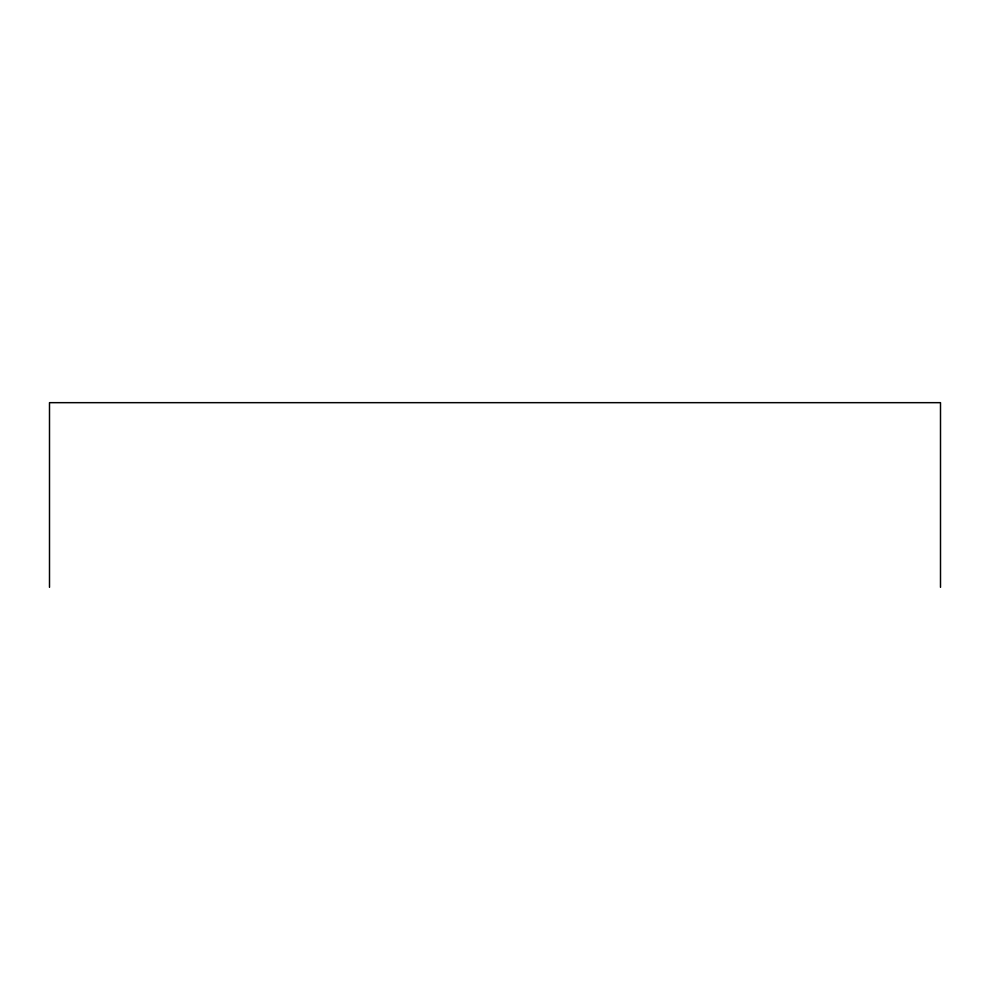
<?xml version="1.0" encoding="UTF-8"?>
<svg xmlns="http://www.w3.org/2000/svg" width="990" height="990" viewBox="0 0 990 990"><rect width="100%" height="100%" fill="white"/><g stroke="black" fill="none" stroke-linecap="round" stroke-linejoin="round"><path stroke-width="1.49" d="M940.5 587.33L940.5 402.67L49.5 402.67L49.5 587.33"/></g></svg>
